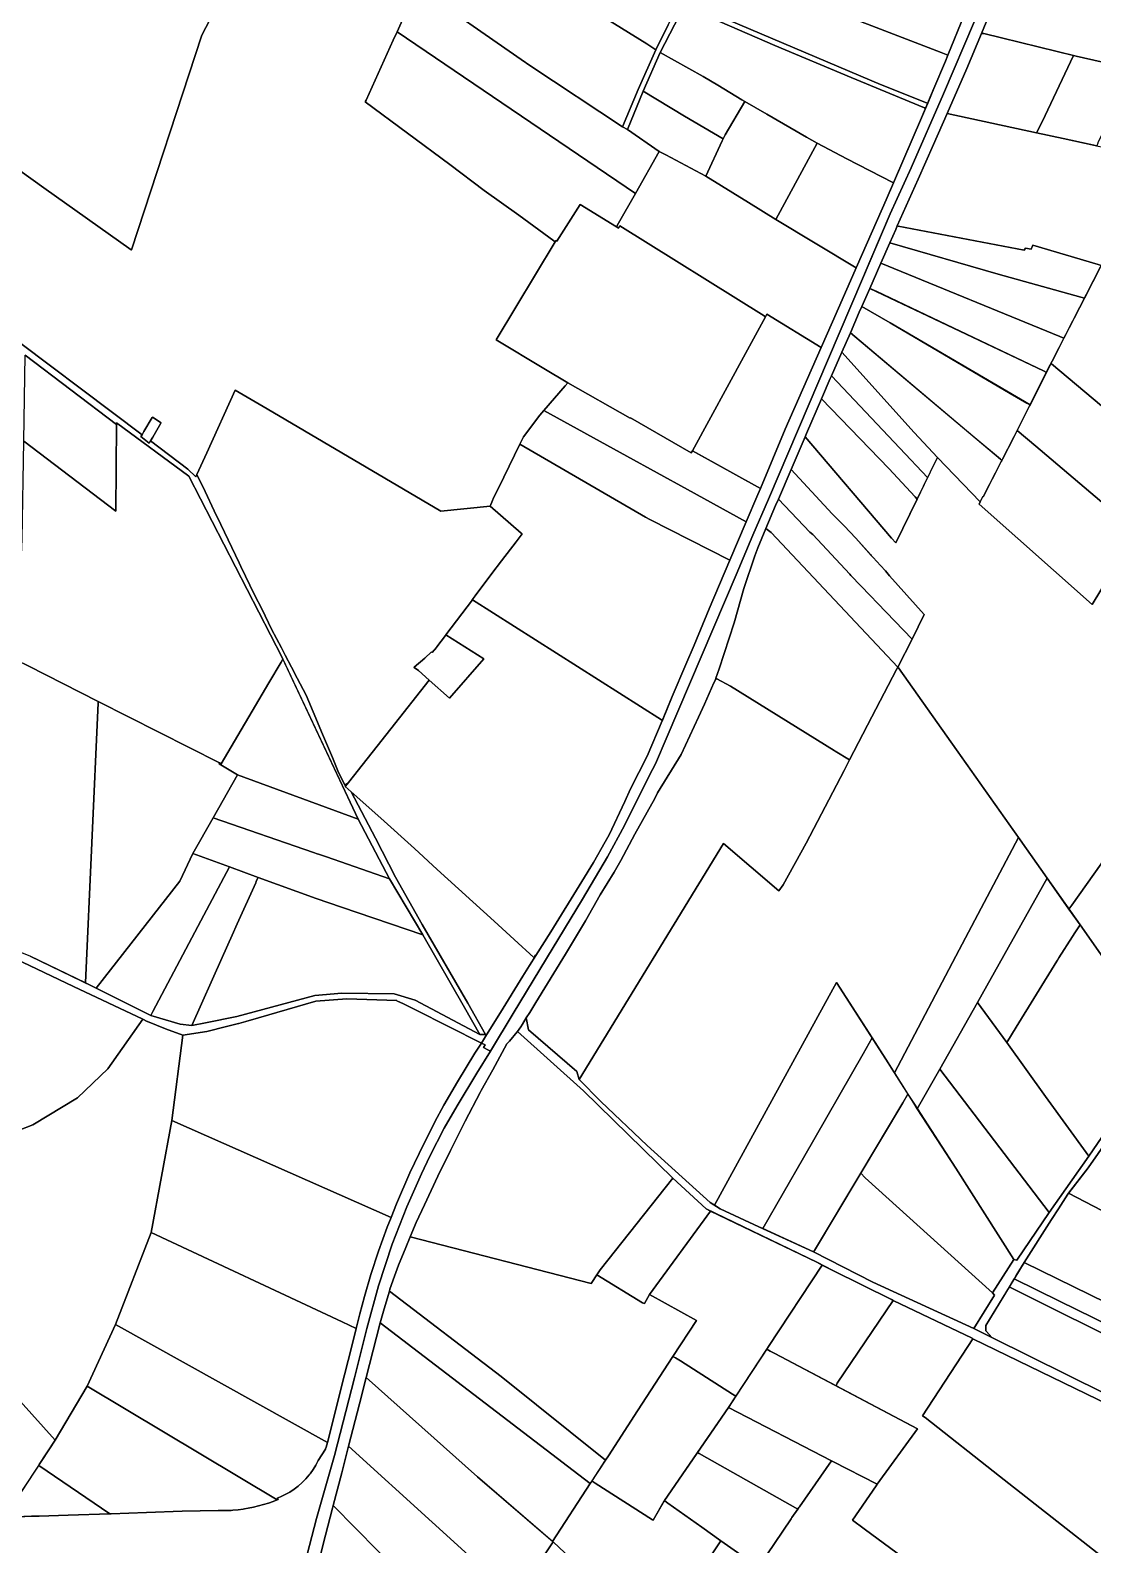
# Model space of a CAD drawing. Header units: metres. Extents: x 3 to 1005126, y 39 to 4383651.
# Drawn here: x 490819 to 491434, y 4372196 to 4373072 of the extents above; entities that cross this region are included whole.
import ezdxf

# ---------------------------------------------------------------- set-up
doc = ezdxf.new("R2010")
doc.units = ezdxf.units.M
doc.header["$MEASUREMENT"] = 0
doc.layers.add('TM_Llucmajor', color=7, linetype='Continuous')

msp = doc.modelspace()

# ---------------------------------------------------------------- linework, layer by layer
at = {"layer": 'TM_Llucmajor', "linetype": 'Continuous', "flags": 128}
for points in [[(491068.42, 4373170.55), (491068.48, 4373170.73), (491069.39, 4373172.9), (491072.7, 4373180.81), (491078.29, 4373193.4), (491078.68, 4373193.13), (491080.15, 4373192.09), (491145.98, 4373145.48), (491202.7, 4373105.33), (491202.69, 4373105.32), (491188.26, 4373074.74), (491181.15, 4373060.38), (491175.9, 4373063.76), (491057.74, 4373137.11), (491057.11, 4373137.51), (491058.14, 4373140.44), (491067.89, 4373170.87), (491068.42, 4373170.55)], [(490932.33, 4373095.68), (490918.46, 4373068.81), (490877.63, 4372944.63), (490877.54, 4372944.69), (490826.9, 4372980.58), (490813.15, 4372990.32), (490808.89, 4372993.35), (490777.72, 4373015.43), (490776.17, 4373016.54), (490777.64, 4373023.34), (490780.39, 4373035.69), (490788.93, 4373072.25), (490807.35, 4373152.67), (490811.06, 4373168.75), (490811.84, 4373168.39), (490939.2, 4373108.98), (490932.33, 4373095.68)], [(491052.31, 4373123.9), (491057.11, 4373137.51), (491057.74, 4373137.11), (491175.9, 4373063.76), (491181.15, 4373060.38), (491170.91, 4373037.35), (491161.8, 4373015.86), (491108.71, 4373050.87), (491103.1, 4373054.79), (491043.16, 4373096.57), (491042.74, 4373096.73), (491051.66, 4373122.06), (491052.31, 4373123.9)], [(491342.09, 4373037.96), (491338.51, 4373029.53), (491337.75, 4373029.74), (491311.13, 4373040.23), (491217.02, 4373080.13), (491198.36, 4373089.18), (491211.3, 4373114.15), (491281.71, 4373083.49), (491296.45, 4373077.84), (491303.57, 4373075.11), (491346.35, 4373058.71), (491350.21, 4373057.23), (491348.82, 4373053.8), (491342.09, 4373037.96)], [(491388.82, 4373115.59), (491506.71, 4373067.14), (491505.34, 4373064.53), (491502.81, 4373059.73), (491494.31, 4373043.62), (491461.69, 4373051.5), (491461.13, 4373051.63), (491458.95, 4373052), (491457.63, 4373049.17), (491424.39, 4373056.75), (491370.96, 4373069.69), (491369.6, 4373069.82), (491374.72, 4373081.98), (491388.82, 4373115.59)], [(491350.21, 4373057.23), (491346.35, 4373058.71), (491303.57, 4373075.11), (491296.45, 4373077.84), (491281.71, 4373083.49), (491304.52, 4373105.64), (491342.81, 4373088.93), (491359.65, 4373080.42), (491350.21, 4373057.23)], [(491039.09, 4373088.18), (491042.23, 4373095.26), (491042.74, 4373096.73), (491043.16, 4373096.57), (491103.1, 4373054.79), (491108.71, 4373050.87), (491161.8, 4373015.86), (491164.78, 4373014.17), (491183.08, 4373001.59), (491169.41, 4372977.2), (491031.38, 4373070.79), (491039.09, 4373088.18)], [(491336.55, 4373026.7), (491337.19, 4373026.43), (491334.86, 4373020.94), (491318.67, 4372983.31), (491318.26, 4372983.51), (491291.78, 4372997.31), (491274.56, 4373006.28), (491268.26, 4373009.89), (491245.37, 4373023.05), (491232.61, 4373030.39), (491230.89, 4373031.44), (491217.08, 4373039.9), (491208.56, 4373044.85), (491183.74, 4373058.74), (491197.47, 4373085.65), (491250, 4373062.76), (491294.23, 4373044.23), (491336.55, 4373026.7)], [(491159.54, 4372960.12), (491158.29, 4372957.96), (491137.34, 4372970.86), (491123.75, 4372949.66), (491123.26, 4372949.97), (491122.87, 4372949.33), (491122.18, 4372949.84), (491101.89, 4372964.63), (491081.84, 4372978.98), (491061.94, 4372993.91), (491012.93, 4373030.29), (491013.39, 4373031.3), (491029.19, 4373065.84), (491031.38, 4373070.79), (491169.41, 4372977.2), (491159.54, 4372960.12)], [(491369.6, 4373069.82), (491370.96, 4373069.69), (491422.88, 4373057.11), (491404.74, 4373018.66), (491401.5, 4373012.36), (491349.72, 4373023.57), (491361.08, 4373049.54), (491369.6, 4373069.82)], [(491197.72, 4373022.04), (491173.84, 4373036.45), (491183.74, 4373058.74), (491208.56, 4373044.85), (491217.08, 4373039.9), (491230.89, 4373031.44), (491232.61, 4373030.39), (491221.2, 4373011.23), (491220.12, 4373008.88), (491197.72, 4373022.04)], [(491404.74, 4373018.66), (491422.88, 4373057.11), (491424.39, 4373056.75), (491457.63, 4373049.17), (491437.06, 4373006.44), (491436.99, 4373006.29), (491436.34, 4373004.79), (491416.94, 4373009.02), (491401.5, 4373012.36), (491404.74, 4373018.66)], [(491183.08, 4373001.59), (491164.78, 4373014.17), (491173.84, 4373036.45), (491197.72, 4373022.04), (491220.12, 4373008.88), (491219.55, 4373007.65), (491210.13, 4372987.25), (491187, 4372999.51), (491183.08, 4373001.59)], [(491234.7, 4372972.05), (491210.13, 4372987.25), (491219.55, 4373007.65), (491220.12, 4373008.88), (491221.2, 4373011.23), (491232.61, 4373030.39), (491245.37, 4373023.05), (491268.26, 4373009.89), (491274.56, 4373006.28), (491250.62, 4372962.2), (491234.7, 4372972.05)], [(491349.72, 4373023.57), (491401.5, 4373012.36), (491416.94, 4373009.02), (491469.79, 4372997.51), (491470.57, 4372997.34), (491438.92, 4372935.61), (491437.16, 4372936.11), (491399.32, 4372947.36), (491398.31, 4372944.97), (491395.15, 4372945.62), (491394.4, 4372944.44), (491321.4, 4372958.41), (491320.89, 4372958.46), (491333.03, 4372985.51), (491341.86, 4373005.61), (491349.72, 4373023.57)], [(491318.26, 4372983.51), (491318.67, 4372983.31), (491314.52, 4372973.64), (491297.79, 4372935.88), (491295.16, 4372929.87), (491295.7, 4372931.17), (491297.01, 4372934.21), (491250.62, 4372962.2), (491274.56, 4373006.28), (491291.78, 4372997.31), (491318.26, 4372983.51)], [(491245.45, 4372907.44), (491244.65, 4372905.97), (491243.89, 4372906.44), (491160.26, 4372958.45), (491159.46, 4372957.23), (491158.29, 4372957.96), (491159.54, 4372960.12), (491169.41, 4372977.2), (491183.08, 4373001.59), (491187, 4372999.51), (491210.13, 4372987.25), (491234.7, 4372972.05), (491250.62, 4372962.2), (491297.01, 4372934.21), (491295.7, 4372931.17), (491295.16, 4372929.87), (491283.37, 4372903.03), (491276.85, 4372888.18), (491245.45, 4372907.44)], [(491243.89, 4372906.44), (491244.65, 4372905.97), (491233.03, 4372884.66), (491202.38, 4372828.4), (491201.68, 4372827.12), (491166.41, 4372847.42), (491166.36, 4372847.34), (491130.2, 4372867.69), (491116.29, 4372876.08), (491088.82, 4372892.66), (491122.87, 4372949.33), (491123.26, 4372949.97), (491123.75, 4372949.66), (491137.34, 4372970.86), (491158.29, 4372957.96), (491159.46, 4372957.23), (491160.26, 4372958.45), (491243.89, 4372906.44)], [(491320.89, 4372958.46), (491321.4, 4372958.41), (491394.4, 4372944.44), (491395.15, 4372945.62), (491398.31, 4372944.97), (491399.32, 4372947.36), (491437.16, 4372936.11), (491438.92, 4372935.61), (491429.18, 4372916.61), (491427.1, 4372917.2), (491379.21, 4372930.48), (491316.61, 4372948.7), (491320, 4372956.47), (491320.89, 4372958.46)], [(491316.61, 4372948.7), (491379.21, 4372930.48), (491427.1, 4372917.2), (491429.18, 4372916.61), (491417.3, 4372893.45), (491414.93, 4372894.43), (491311.44, 4372936.86), (491316.61, 4372948.7)], [(491311.44, 4372936.86), (491414.93, 4372894.43), (491417.3, 4372893.45), (491410.5, 4372880.2), (491409.42, 4372878.02), (491407.27, 4372873.77), (491405.51, 4372874.64), (491309.01, 4372920.48), (491305.07, 4372922.35), (491307.01, 4372926.73), (491311.44, 4372936.86)], [(491305.07, 4372922.35), (491405.51, 4372874.64), (491407.27, 4372873.77), (491397.73, 4372854.91), (491316.69, 4372902.32), (491300.4, 4372911.86), (491305.07, 4372922.35)], [(491386.27, 4372861.62), (491395.85, 4372856.01), (491397.73, 4372854.91), (491397.43, 4372854.3), (491389.88, 4372839.37), (491388.48, 4372836.6), (491381.71, 4372823.45), (491381.38, 4372822.81), (491380.57, 4372823.49), (491365.78, 4372835.96), (491361.04, 4372839.97), (491293.75, 4372896.72), (491298.92, 4372908.52), (491300.4, 4372911.86), (491316.69, 4372902.32), (491386.27, 4372861.62)], [(491233.03, 4372884.66), (491244.65, 4372905.97), (491245.45, 4372907.44), (491276.85, 4372888.18), (491256.09, 4372840.84), (491241.67, 4372806.54), (491204.42, 4372827.26), (491202.38, 4372828.4), (491233.03, 4372884.66)], [(491293.75, 4372896.72), (491380.57, 4372823.49), (491381.38, 4372822.81), (491381.07, 4372822.19), (491370.56, 4372801.78), (491370.36, 4372801.95), (491368.94, 4372798.82), (491344.13, 4372824.55), (491330.57, 4372838.93), (491288.82, 4372885.44), (491293.75, 4372896.72)], [(490816.1, 4372883.73), (490869.01, 4372843.52), (490868.53, 4372793.46), (490815.32, 4372833.91), (490816.1, 4372883.73)], [(491288.82, 4372885.44), (491330.57, 4372838.93), (491344.13, 4372824.55), (491339, 4372814.03), (491338.46, 4372812.92), (491322.38, 4372829.82), (491282.85, 4372871.8), (491288.82, 4372885.44)], [(491401.13, 4372831), (491390.3, 4372840.2), (491409.42, 4372878.02), (491409.82, 4372878.82), (491410.09, 4372878.6), (491448.75, 4372846.25), (491457.5, 4372838.78), (491487.72, 4372812.96), (491471.7, 4372778.51), (491469.92, 4372775.18), (491453.69, 4372787.54), (491441.75, 4372796.52), (491401.13, 4372831)], [(491202.38, 4372828.4), (491241.67, 4372806.54), (491240.21, 4372803.07), (491233.48, 4372787.25), (491199.45, 4372805.99), (491164.36, 4372825.32), (491116.34, 4372851.77), (491128.61, 4372865.88), (491130.2, 4372867.69), (491166.36, 4372847.34), (491166.41, 4372847.42), (491201.68, 4372827.12), (491202.38, 4372828.4)], [(491282.85, 4372871.8), (491322.38, 4372829.82), (491338.46, 4372812.92), (491332.36, 4372800.42), (491331.22, 4372801.66), (491316.08, 4372818.13), (491277.05, 4372858.48), (491282.13, 4372870.16), (491282.85, 4372871.8)], [(491074.77, 4372742.24), (491074.97, 4372742.12), (491059.63, 4372721.96), (491059.36, 4372721.61), (491054.42, 4372715.03), (491054.14, 4372714.66), (491051.77, 4372711.73), (491051.36, 4372712.06), (491047.36, 4372708.51), (491041.34, 4372703.18), (491041.29, 4372703.11), (491043.69, 4372701.32), (491050.03, 4372695.69), (491027.71, 4372667.52), (491003.21, 4372636.51), (491002.48, 4372635.59), (491002.27, 4372635.99), (491001.28, 4372634.82), (490997.41, 4372642.37), (490993.92, 4372650.9), (490987.62, 4372665.8), (490984.26, 4372673.75), (490978.68, 4372686.94), (490973.61, 4372696.79), (490970.29, 4372703.25), (490966.64, 4372710.12), (490964.4, 4372714.35), (490958.63, 4372725.24), (490953.36, 4372736.51), (490948.86, 4372745.04), (490940.95, 4372761.36), (490939.9, 4372763.54), (490929.28, 4372785.66), (490925.52, 4372793.66), (490920.3, 4372804.75), (490915.53, 4372814.77), (490921.2, 4372827.3), (490937.58, 4372863.55), (490956.14, 4372852.61), (491056.61, 4372793.42), (491085.23, 4372796.3), (491103.21, 4372780.71), (491103.72, 4372780.27), (491100.3, 4372775.8), (491091.79, 4372764.66), (491086.3, 4372757.49), (491076.5, 4372744.52), (491074.77, 4372742.24)], [(491277.05, 4372858.48), (491316.08, 4372818.13), (491331.22, 4372801.66), (491332.36, 4372800.42), (491320, 4372775.05), (491317.63, 4372777.8), (491267.49, 4372836.48), (491268.28, 4372838.31), (491277.05, 4372858.48)], [(490883.79, 4372837.67), (490884.89, 4372839.53), (490889.65, 4372847.57), (490889.78, 4372847.79), (490894.89, 4372844.61), (490894.72, 4372844.32), (490889.92, 4372836.31), (490888.58, 4372834.07), (490887.83, 4372832.81), (490883.14, 4372836.56), (490883.79, 4372837.67)], [(491116.34, 4372851.77), (491164.36, 4372825.32), (491199.45, 4372805.99), (491233.48, 4372787.25), (491224.05, 4372765.07), (491177.76, 4372788.67), (491175.22, 4372789.96), (491102.42, 4372832.21), (491104.54, 4372836.55), (491113.99, 4372849.07), (491116.34, 4372851.77)], [(490869.02, 4372844.6), (490910.78, 4372813.67), (490964.77, 4372708.87), (490965.27, 4372707.8), (490964.3, 4372706.17), (490957.23, 4372694.25), (490929.52, 4372647.35), (490928.65, 4372647.79), (490858.38, 4372683.4), (490817.87, 4372703.92), (490811.54, 4372707.13), (490812.04, 4372719.25), (490812.9, 4372740.17), (490814.43, 4372777.23), (490815.32, 4372833.91), (490868.53, 4372793.46), (490869.01, 4372843.52), (490869.02, 4372844.6)], [(491453.69, 4372787.54), (491457.26, 4372784.82), (491444.89, 4372758.46), (491444.22, 4372757.04), (491433.69, 4372739.5), (491368.36, 4372797.54), (491370.36, 4372801.95), (491370.56, 4372801.78), (491388.48, 4372836.6), (491389.88, 4372839.37), (491390.3, 4372840.2), (491401.13, 4372831), (491441.75, 4372796.52), (491453.69, 4372787.54)], [(491076.5, 4372744.52), (491086.3, 4372757.49), (491091.79, 4372764.66), (491100.3, 4372775.8), (491103.72, 4372780.27), (491103.21, 4372780.71), (491085.23, 4372796.3), (491086.66, 4372799.73), (491087.25, 4372801.13), (491090.04, 4372806.84), (491102.42, 4372832.21), (491175.22, 4372789.96), (491177.76, 4372788.67), (491224.05, 4372765.07), (491212.1, 4372736.94), (491203.31, 4372716.01), (491198.56, 4372704.71), (491190.58, 4372686.23), (491185.1, 4372672.89), (491184.89, 4372672.38), (491184.44, 4372672.67), (491074.97, 4372742.12), (491074.77, 4372742.24), (491076.5, 4372744.52)], [(491259.42, 4372817.6), (491283.29, 4372791.98), (491288.87, 4372786.31), (491290.07, 4372784.97), (491296.82, 4372777.93), (491305.32, 4372768.35), (491305.73, 4372767.89), (491306.84, 4372766.63), (491311.22, 4372761.98), (491314.06, 4372758.96), (491316.44, 4372756), (491336.42, 4372733.72), (491329.54, 4372719.37), (491309.49, 4372740.18), (491305.3, 4372744.47), (491294.08, 4372756.27), (491293.4, 4372757.05), (491271.96, 4372779.89), (491270.36, 4372781.4), (491252.09, 4372800.48), (491259.42, 4372817.6)], [(491252.09, 4372800.48), (491270.36, 4372781.4), (491271.96, 4372779.89), (491293.4, 4372757.05), (491294.08, 4372756.27), (491305.3, 4372744.47), (491309.49, 4372740.18), (491329.54, 4372719.37), (491321.11, 4372703.18), (491247.86, 4372781.2), (491244.89, 4372783.53), (491250.45, 4372796.65), (491252.09, 4372800.48)], [(491244.89, 4372783.53), (491247.86, 4372781.2), (491321.11, 4372703.18), (491320.47, 4372701.96), (491306.14, 4372674.43), (491293.16, 4372649.53), (491284.99, 4372654.65), (491284.32, 4372655.07), (491224.33, 4372692.32), (491216.36, 4372696.55), (491215.95, 4372696.77), (491217.84, 4372702.3), (491226.57, 4372728.89), (491232.15, 4372748.65), (491238.4, 4372767.55), (491240.15, 4372772.34), (491244.89, 4372783.53)], [(491184.44, 4372672.67), (491184.89, 4372672.38), (491184.77, 4372672.09), (491176.04, 4372651.68), (491166.44, 4372632.79), (491163.19, 4372625.47), (491154.07, 4372606.14), (491151.77, 4372602.19), (491144.99, 4372590.24), (491138.27, 4372579.25), (491120.29, 4372550.15), (491111.72, 4372536.48), (491111.57, 4372536.62), (491111.2, 4372536.02), (491110.76, 4372535.37), (491110.62, 4372535.22), (491099.18, 4372545.67), (491087.56, 4372556.3), (491054.64, 4372586.21), (491041.37, 4372598.27), (491021.88, 4372615.9), (491004.86, 4372631.07), (491001.37, 4372634.18), (491002.48, 4372635.59), (491003.21, 4372636.51), (491027.71, 4372667.52), (491050.03, 4372695.69), (491061.68, 4372685.34), (491081.63, 4372708), (491059.63, 4372721.96), (491074.97, 4372742.12), (491184.44, 4372672.67)], [(491050.03, 4372695.69), (491043.69, 4372701.32), (491041.29, 4372703.11), (491041.34, 4372703.18), (491047.36, 4372708.51), (491051.36, 4372712.06), (491051.77, 4372711.73), (491054.14, 4372714.66), (491054.42, 4372715.03), (491059.36, 4372721.61), (491059.63, 4372721.96), (491081.63, 4372708), (491061.68, 4372685.34), (491050.03, 4372695.69)], [(490811.03, 4372707.25), (490811.03, 4372707.38), (490811.54, 4372707.13), (490817.87, 4372703.92), (490858.38, 4372683.4), (490858.34, 4372682.61), (490851.02, 4372520.62), (490819.06, 4372536.06), (490806.34, 4372541.14), (490806.38, 4372542.38), (490807.8, 4372589.17), (490808.39, 4372608.39), (490811.03, 4372707.25)], [(490965.27, 4372707.8), (491008.85, 4372615.28), (490938.96, 4372641), (490928.39, 4372647.35), (490928.65, 4372647.79), (490929.52, 4372647.35), (490957.23, 4372694.25), (490964.3, 4372706.17), (490965.27, 4372707.8)], [(491319.31, 4372468.47), (491314.2, 4372476.53), (491285.69, 4372520.74), (491278.21, 4372507.19), (491215.08, 4372391.97), (491212.68, 4372393.48), (491176.21, 4372426.54), (491149.4, 4372452.07), (491136.75, 4372464.72), (491220.34, 4372601.2), (491252.4, 4372573.93), (491254.75, 4372577.38), (491268.09, 4372601.39), (491290.05, 4372643.54), (491293.16, 4372649.53), (491306.14, 4372674.43), (491320.47, 4372701.96), (491321.11, 4372703.18), (491321.5, 4372702.77), (491390.97, 4372604.76), (491356.77, 4372539.72), (491319.31, 4372468.47)], [(491108.12, 4372503.5), (491111.68, 4372509.3), (491128.79, 4372537.25), (491140.47, 4372556.57), (491149.01, 4372571.5), (491157.06, 4372584.72), (491160.9, 4372591.48), (491169.06, 4372606.56), (491180.51, 4372627.34), (491182.16, 4372630.46), (491195.74, 4372652.68), (491205.92, 4372674.26), (491209.26, 4372681.76), (491211.96, 4372687.98), (491214.75, 4372694.17), (491215.61, 4372695.8), (491215.95, 4372696.77), (491216.36, 4372696.55), (491224.33, 4372692.32), (491284.32, 4372655.07), (491284.99, 4372654.65), (491293.16, 4372649.53), (491290.05, 4372643.54), (491268.09, 4372601.39), (491254.75, 4372577.38), (491252.4, 4372573.93), (491220.34, 4372601.2), (491136.75, 4372464.72), (491135.44, 4372469.25), (491107.49, 4372493.49), (491106.15, 4372500.28), (491108.12, 4372503.5)], [(490858.34, 4372682.61), (490858.38, 4372683.4), (490928.65, 4372647.79), (490928.39, 4372647.35), (490938.96, 4372641), (490924.95, 4372616), (490913.19, 4372595.43), (490905.73, 4372579.52), (490857.24, 4372517.58), (490854.9, 4372518.75), (490851.02, 4372520.62), (490858.34, 4372682.61)], [(490982.93, 4372596.11), (490924.95, 4372616), (490938.96, 4372641), (491008.85, 4372615.28), (491026.92, 4372580.75), (490990.62, 4372593.47), (490985.84, 4372595.11), (490985.21, 4372595.33), (490982.93, 4372596.11)], [(491004.86, 4372631.07), (491021.88, 4372615.9), (491041.37, 4372598.27), (491054.64, 4372586.21), (491087.56, 4372556.3), (491099.18, 4372545.67), (491110.62, 4372535.22), (491110.76, 4372535.37), (491111.2, 4372536.02), (491111.57, 4372536.62), (491111.72, 4372536.48), (491108.04, 4372530.61), (491104.21, 4372524.48), (491091.23, 4372503.43), (491083.11, 4372490.47), (491082.6, 4372490.73), (491072.3, 4372508.81), (491045.99, 4372554.45), (491030.45, 4372581.84), (491018.97, 4372604.25), (491004.86, 4372631.07)], [(491421.88, 4372565.53), (491443.2, 4372595.5), (491445.83, 4372599.8), (491465.98, 4372626.95), (491468.58, 4372623.81), (491490.98, 4372596.83), (491492.19, 4372595.36), (491498.55, 4372587.04), (491518.95, 4372560.4), (491523.11, 4372554.96), (491475.46, 4372484.38), (491464.09, 4372500.82), (491426.67, 4372554.16), (491420.27, 4372563.23), (491421.88, 4372565.53)], [(490934.35, 4372587.68), (490913.19, 4372595.43), (490924.95, 4372616), (490982.93, 4372596.11), (490985.21, 4372595.33), (490985.84, 4372595.11), (490990.62, 4372593.47), (491026.92, 4372580.75), (491046.36, 4372548.36), (490999.18, 4372564.37), (490984.57, 4372569.33), (490950.93, 4372581.62), (490934.35, 4372587.68)], [(491319.31, 4372468.47), (491356.77, 4372539.72), (491390.97, 4372604.76), (491392.04, 4372603.25), (491407.58, 4372581.22), (491367.35, 4372509.21), (491345.51, 4372470.69), (491332.49, 4372447.74), (491330.4, 4372450.98), (491319.31, 4372468.47)], [(490934.35, 4372587.68), (490917.79, 4372556.46), (490890.02, 4372504.11), (490888.78, 4372501.76), (490857.24, 4372517.58), (490905.73, 4372579.52), (490913.19, 4372595.43), (490934.35, 4372587.68)], [(490905.76, 4372496.74), (490888.78, 4372501.76), (490890.02, 4372504.11), (490917.79, 4372556.46), (490934.35, 4372587.68), (490950.93, 4372581.62), (490950.8, 4372581.33), (490949.9, 4372579.33), (490949.53, 4372578.49), (490938.87, 4372554.78), (490935.89, 4372548.13), (490930.12, 4372535.28), (490912.49, 4372495.99), (490905.76, 4372496.74)], [(490912.49, 4372495.99), (490930.12, 4372535.28), (490935.89, 4372548.13), (490938.87, 4372554.78), (490949.53, 4372578.49), (490949.9, 4372579.33), (490950.8, 4372581.33), (490950.93, 4372581.62), (490984.57, 4372569.33), (490999.18, 4372564.37), (491046.36, 4372548.36), (491070.33, 4372506.36), (491079.29, 4372490.65), (491041.8, 4372510.6), (491029.67, 4372514.33), (490999.36, 4372514.61), (490983.81, 4372513.24), (490938.68, 4372501.1), (490920.47, 4372497.42), (490912.49, 4372495.99)], [(491426.67, 4372554.16), (491423.66, 4372549.47), (491422.32, 4372547.37), (491414.39, 4372535.02), (491413.62, 4372533.77), (491413.19, 4372533.06), (491389.7, 4372494.91), (491384.31, 4372486.15), (491367.35, 4372509.21), (491407.58, 4372581.22), (491426.67, 4372554.16)], [(491475.46, 4372484.38), (491431.68, 4372420.35), (491406.71, 4372454.86), (491384.31, 4372486.15), (491389.7, 4372494.91), (491413.19, 4372533.06), (491413.62, 4372533.77), (491414.39, 4372535.02), (491422.32, 4372547.37), (491423.66, 4372549.47), (491426.67, 4372554.16), (491464.09, 4372500.82), (491475.46, 4372484.38)], [(491278.21, 4372507.19), (491285.69, 4372520.74), (491306.34, 4372488.72), (491301.13, 4372479.57), (491266.59, 4372419.36), (491243.07, 4372378.42), (491240.79, 4372379.47), (491218.33, 4372389.94), (491215.08, 4372391.97), (491278.21, 4372507.19)], [(491027.89, 4372384.95), (490900.99, 4372440.9), (490907.33, 4372490.4), (490921.34, 4372492.56), (490932.63, 4372495.37), (490939.68, 4372497.13), (490939.88, 4372497.18), (490943.85, 4372498.34), (490951.13, 4372500.45), (490984.37, 4372510.1), (491002.31, 4372511.45), (491031.22, 4372510.34), (491031.31, 4372510.29), (491035.12, 4372508.39), (491042, 4372504.96), (491080.2, 4372485.81), (491076.47, 4372479.86), (491066.39, 4372463.35), (491058.42, 4372449.83), (491053.23, 4372440.21), (491044.11, 4372421.9), (491038.77, 4372410.7), (491030.96, 4372392.86), (491027.89, 4372384.95)], [(491367.35, 4372509.21), (491384.31, 4372486.15), (491406.71, 4372454.86), (491431.68, 4372420.35), (491408.78, 4372387.82), (491345.51, 4372470.69), (491367.35, 4372509.21)], [(490769.2, 4372327.49), (490698.05, 4372405.97), (490723.58, 4372407.76), (490764.98, 4372416.85), (490820.49, 4372438.46), (490846.43, 4372454.16), (490863.91, 4372470.93), (490884.16, 4372499.59), (490886.76, 4372498.33), (490886.89, 4372498.25), (490897.4, 4372494.1), (490907.33, 4372490.4), (490900.99, 4372440.9), (490889.14, 4372376.21), (490868.38, 4372322.9), (490852.03, 4372287.31), (490833.54, 4372256.03), (490769.2, 4372327.49)], [(491079.52, 4372457.09), (491080.13, 4372458.25), (491086.75, 4372470.36), (491094.89, 4372485.27), (491095.96, 4372486.38), (491096.38, 4372486.82), (491100.94, 4372492.3), (491101, 4372492.38), (491139.32, 4372458.18), (491190.93, 4372407.62), (491148.88, 4372354.61), (491147.41, 4372352.36), (491143.74, 4372346.79), (491038.96, 4372373.63), (491042.43, 4372381.9), (491047.18, 4372392.11), (491054.99, 4372408.84), (491062.3, 4372423.61), (491070.82, 4372440.59), (491079.52, 4372457.09)], [(491266.59, 4372419.36), (491301.13, 4372479.57), (491306.34, 4372488.72), (491314.2, 4372476.53), (491327.08, 4372456.21), (491324.12, 4372451.22), (491272.96, 4372365.86), (491272.36, 4372364.98), (491243.07, 4372378.42), (491266.59, 4372419.36)], [(491388.44, 4372360.64), (491354.7, 4372413.38), (491332.49, 4372447.74), (491345.51, 4372470.69), (491408.78, 4372387.82), (491390.14, 4372360.24), (491388.44, 4372360.64)], [(491376.08, 4372341.33), (491302.31, 4372407.88), (491299.71, 4372410.48), (491324.12, 4372451.22), (491327.08, 4372456.21), (491330.4, 4372450.98), (491354.7, 4372413.38), (491388.44, 4372360.64), (491376.08, 4372341.33)], [(491007.7, 4372320.65), (490999.6, 4372324.45), (490889.14, 4372376.21), (490900.99, 4372440.9), (491027.89, 4372384.95), (491025.7, 4372379.3), (491020.65, 4372365.32), (491016.25, 4372351.84), (491012.46, 4372339.25), (491009.8, 4372329.15), (491007.7, 4372320.65)], [(491519.13, 4372400.56), (491518.51, 4372399.62), (491493.46, 4372361.44), (491493.16, 4372360.93), (491420.02, 4372398.92), (491431.28, 4372413.63), (491448.74, 4372438.52), (491449.37, 4372439.41), (491517.07, 4372401.71), (491519.13, 4372400.56)], [(491365.12, 4372320.58), (491306.65, 4372347.48), (491272.36, 4372364.98), (491272.96, 4372365.86), (491299.71, 4372410.48), (491302.31, 4372407.88), (491376.08, 4372341.33), (491377.11, 4372339.94), (491365.12, 4372320.58)], [(491177.53, 4372340.29), (491174.51, 4372335.09), (491173.46, 4372335.43), (491147.03, 4372351.79), (491147.41, 4372352.36), (491148.88, 4372354.61), (491190.93, 4372407.62), (491210.26, 4372389.86), (491212.82, 4372388.62), (491177.53, 4372340.29)], [(491470.34, 4372321.54), (491394.3, 4372358.78), (491410.2, 4372383.65), (491414.16, 4372389.85), (491419.63, 4372398.41), (491420.02, 4372398.92), (491493.16, 4372360.93), (491493.83, 4372360.58), (491470.34, 4372321.54)], [(491225.53, 4372282.7), (491195.32, 4372301.98), (491192.55, 4372303.75), (491191.01, 4372304.43), (491204.65, 4372325.3), (491177.53, 4372340.29), (491212.82, 4372388.62), (491274.27, 4372358.95), (491277.4, 4372357.39), (491246.37, 4372310.29), (491227.38, 4372281.46), (491225.53, 4372282.7)], [(490991.08, 4372254.76), (490868.38, 4372322.9), (490889.14, 4372376.21), (490999.6, 4372324.45), (491007.7, 4372320.65), (491005.2, 4372310.47), (491000.92, 4372293.8), (490991.08, 4372254.76)], [(491038.96, 4372373.63), (491143.74, 4372346.79), (491147.03, 4372351.79), (491173.46, 4372335.43), (491174.51, 4372335.09), (491177.53, 4372340.29), (491204.65, 4372325.3), (491191.01, 4372304.43), (491170.61, 4372273.07), (491153.65, 4372246.99), (491152.02, 4372244.49), (491091.56, 4372292.98), (491026.93, 4372342.35), (491027.25, 4372343.46), (491029.83, 4372350.95), (491032.16, 4372357.24), (491036.41, 4372367.57), (491038.96, 4372373.63)], [(491246.37, 4372310.29), (491277.4, 4372357.39), (491283.62, 4372354.29), (491317.6, 4372337.36), (491318.46, 4372336.95), (491286.1, 4372289.01), (491285.44, 4372287.49), (491249.92, 4372306.24), (491247.35, 4372307.59), (491245.31, 4372308.67), (491246.37, 4372310.29)], [(491414.84, 4372336.5), (491388.58, 4372349.36), (491388.71, 4372349.58), (491389.75, 4372351.29), (491394.3, 4372358.78), (491470.34, 4372321.54), (491469.92, 4372320.85), (491465.13, 4372312.9), (491464.65, 4372312.1), (491463.96, 4372312.44), (491414.84, 4372336.5)], [(491414.84, 4372336.5), (491463.96, 4372312.44), (491464.65, 4372312.1), (491464.41, 4372311.69), (491461.51, 4372306.88), (491461.4, 4372306.93), (491386, 4372344.66), (491385.78, 4372344.77), (491388.58, 4372349.36), (491414.84, 4372336.5)], [(491026.93, 4372342.35), (491091.56, 4372292.98), (491152.02, 4372244.49), (491143.2, 4372230.93), (491021.68, 4372323.9), (491023.99, 4372332.07), (491026.93, 4372342.35)], [(491445.78, 4372280.74), (491441.41, 4372282.91), (491375.62, 4372315.47), (491372.56, 4372318.96), (491372.22, 4372319.34), (491372.22, 4372319.92), (491372.22, 4372322.45), (491385.78, 4372344.77), (491386, 4372344.66), (491461.4, 4372306.93), (491461.51, 4372306.88), (491445.78, 4372280.74)], [(491286.1, 4372289.01), (491318.46, 4372336.95), (491364.15, 4372315), (491364.62, 4372314.77), (491335.55, 4372270.21), (491336.98, 4372269.09), (491380.06, 4372235.21), (491472.45, 4372162.72), (491472.25, 4372162.41), (491442.44, 4372115.23), (491434.25, 4372106.97), (491372.64, 4372152.43), (491369.58, 4372154.69), (491365.4, 4372157.77), (491346.36, 4372171.83), (491343.59, 4372173.88), (491301.78, 4372204.74), (491294.91, 4372209.8), (491308.7, 4372229.71), (491309.34, 4372230.63), (491332.54, 4372262.62), (491285.44, 4372287.49), (491286.1, 4372289.01)], [(490805.88, 4372213.99), (490806.23, 4372212), (490806.32, 4372211.49), (490804.38, 4372211.41), (490797.35, 4372211.03), (490791.84, 4372210.38), (490791.78, 4372210.51), (490791.02, 4372212.24), (490767.47, 4372239.63), (490764.87, 4372242.64), (490764.23, 4372243.41), (490737.58, 4372214.33), (490714.07, 4372239.32), (490714.64, 4372239.93), (490727.73, 4372253.91), (490727.86, 4372254.05), (490741.16, 4372268.26), (490742.37, 4372269.55), (490726.97, 4372288.75), (490747.36, 4372307.17), (490748.42, 4372308.16), (490769.2, 4372327.49), (490833.54, 4372256.03), (490805.88, 4372213.99)], [(490990.73, 4372253.36), (490990.39, 4372252), (490989.98, 4372251.07), (490989.92, 4372250.93), (490985.75, 4372244.28), (490984.32, 4372241.64), (490982.73, 4372239.1), (490980.99, 4372236.66), (490980.42, 4372235.93), (490978.47, 4372233.65), (490976.37, 4372231.51), (490974.12, 4372229.53), (490971.74, 4372227.71), (490969.23, 4372226.06), (490966.61, 4372224.59), (490963.9, 4372223.31), (490961.9, 4372222.51), (490962.52, 4372221.73), (490961.95, 4372221.52), (490852.03, 4372287.31), (490868.38, 4372322.9), (490991.08, 4372254.76), (490990.73, 4372253.36)], [(491021.68, 4372323.9), (491143.2, 4372230.93), (491121.42, 4372197.44), (491077.87, 4372234.8), (491013.41, 4372292.38), (491019.37, 4372315.69), (491021.68, 4372323.9)], [(491336.98, 4372269.09), (491335.55, 4372270.21), (491364.62, 4372314.77), (491443.38, 4372276.6), (491451.28, 4372272.39), (491465.27, 4372264.91), (491519.74, 4372235.82), (491481.78, 4372177.15), (491472.45, 4372162.72), (491380.06, 4372235.21), (491336.98, 4372269.09)], [(491179.2, 4372210.02), (491146.05, 4372231.28), (491144.88, 4372232.03), (491144.38, 4372232.35), (491144.2, 4372232.47), (491152.02, 4372244.49), (491153.65, 4372246.99), (491170.61, 4372273.07), (491191.01, 4372304.43), (491192.55, 4372303.75), (491195.32, 4372301.98), (491225.53, 4372282.7), (491227.38, 4372281.46), (491223.11, 4372274.98), (491186.06, 4372221.12), (491179.63, 4372209.74), (491179.2, 4372210.02)], [(491332.54, 4372262.62), (491309.34, 4372230.63), (491283.63, 4372243.75), (491282.79, 4372244.18), (491223.11, 4372274.98), (491245.31, 4372308.67), (491247.35, 4372307.59), (491249.92, 4372306.24), (491332.54, 4372262.62)], [(490943.09, 4372216.39), (490942.29, 4372216.25), (490939.32, 4372215.85), (490936.34, 4372215.54), (490935.33, 4372215.46), (490927.75, 4372215.31), (490907.06, 4372214.92), (490886.43, 4372214.15), (490865.8, 4372213.38), (490865.17, 4372213.36), (490823.96, 4372241.46), (490824.26, 4372241.93), (490833.54, 4372256.03), (490852.03, 4372287.31), (490961.95, 4372221.52), (490959.71, 4372220.67), (490956.87, 4372219.7), (490954, 4372218.82), (490951.11, 4372218.04), (490948.19, 4372217.35), (490945.25, 4372216.75), (490943.09, 4372216.39)], [(491013.41, 4372292.38), (491077.87, 4372234.8), (491121.67, 4372197.22), (491110.01, 4372179.6), (491100.11, 4372164.65), (491003.3, 4372252.62), (491009.53, 4372277.15), (491013.41, 4372292.38)], [(491223.11, 4372274.98), (491282.79, 4372244.18), (491264.27, 4372217.48), (491263.99, 4372217.08), (491263.3, 4372216.1), (491206.24, 4372248.41), (491205.23, 4372248.97), (491223.11, 4372274.98)], [(491003.3, 4372252.62), (491100.11, 4372164.65), (491144.22, 4372122.9), (491114.75, 4372096.1), (491084.87, 4372126.44), (490994.4, 4372218.29), (490999.37, 4372237.14), (491003.3, 4372252.62)], [(491206.24, 4372248.41), (491263.3, 4372216.1), (491259.93, 4372211.29), (491259.42, 4372210.54), (491240.54, 4372182.66), (491218.85, 4372197.93), (491207.74, 4372205.79), (491188.07, 4372219.7), (491186.35, 4372220.92), (491186.06, 4372221.12), (491205.23, 4372248.97), (491206.24, 4372248.41)], [(490824.24, 4372212.18), (490819.78, 4372212.05), (490806.32, 4372211.49), (490806.23, 4372212), (490805.88, 4372213.99), (490823.96, 4372241.46), (490865.17, 4372213.36), (490840.97, 4372212.65), (490824.24, 4372212.18)], [(491179.2, 4372210.02), (491179.63, 4372209.74), (491185.94, 4372220.91), (491186.06, 4372221.12), (491186.35, 4372220.92), (491188.07, 4372219.7), (491207.74, 4372205.79), (491218.85, 4372197.93), (491209.42, 4372183.91), (491205.5, 4372178.07), (491184.27, 4372146.5), (491181.44, 4372142.3), (491174.51, 4372148.58), (491152.49, 4372168.53), (491138.42, 4372181.47), (491121.67, 4372197.22), (491121.42, 4372197.44), (491143.2, 4372230.93), (491144.2, 4372232.47), (491144.38, 4372232.35), (491144.88, 4372232.03), (491146.05, 4372231.28), (491179.2, 4372210.02)], [(491213.95, 4372057.19), (491197.68, 4372072.52), (491177.53, 4372091.51), (491144.22, 4372122.9), (491100.11, 4372164.65), (491110.01, 4372179.6), (491121.67, 4372197.22), (491138.42, 4372181.47), (491152.49, 4372168.53), (491174.51, 4372148.58), (491181.44, 4372142.3), (491202.77, 4372122.96), (491227.33, 4372156.37), (491243.82, 4372178.82), (491250.59, 4372173.16), (491276.57, 4372151.4), (491232.44, 4372095.71), (491242.4, 4372087.41), (491302.24, 4372027.05), (491294.71, 4372023.24), (491291.48, 4372021.62), (491285.73, 4372016.44), (491227.65, 4372071.7), (491213.95, 4372057.19)], [(491202.77, 4372122.96), (491181.44, 4372142.3), (491184.27, 4372146.5), (491205.5, 4372178.07), (491209.42, 4372183.91), (491218.85, 4372197.93), (491240.54, 4372182.66), (491243.82, 4372178.82), (491227.33, 4372156.37), (491202.77, 4372122.96)]]:
    msp.add_lwpolyline(points, close=True, dxfattribs=at)
for points in [[(491560.72, 4373109.1), (491544.74, 4373068.74), (491518.07, 4373008.35), (491516.71, 4373005.27), (491519.06, 4373003.81), (491478.81, 4372918.1), (491477.35, 4372915.04), (491460.11, 4372875.3), (491459.69, 4372874.21), (491448.75, 4372846.25), (491410.09, 4372878.6), (491409.82, 4372878.82), (491410.5, 4372880.2), (491494.31, 4373043.62), (491502.81, 4373059.73), (491505.34, 4373064.53), (491506.71, 4373067.14), (491507.15, 4373067.97), (491517.13, 4373087.77)], [(490813.15, 4372990.32), (490826.9, 4372980.58), (490877.54, 4372944.69), (490877.63, 4372944.63), (490918.46, 4373068.81), (490932.33, 4373095.68)], [(491039.09, 4373088.18), (491031.38, 4373070.79), (491029.19, 4373065.84), (491013.39, 4373031.3), (491012.93, 4373030.29), (491061.94, 4372993.91), (491081.84, 4372978.98), (491101.89, 4372964.63), (491122.18, 4372949.84), (491122.18, 4372949.84), (491122.87, 4372949.33), (491088.82, 4372892.66), (491116.29, 4372876.08), (491130.2, 4372867.69), (491128.61, 4372865.88), (491116.34, 4372851.77), (491113.99, 4372849.07), (491104.54, 4372836.55), (491102.42, 4372832.21), (491090.04, 4372806.84), (491087.25, 4372801.13), (491086.66, 4372799.73), (491085.23, 4372796.3), (491056.61, 4372793.42), (490956.14, 4372852.61), (490937.58, 4372863.55), (490921.2, 4372827.3), (490915.53, 4372814.77), (490914.87, 4372813.29), (490910.23, 4372817.83), (490888.58, 4372834.07), (490889.92, 4372836.31), (490894.72, 4372844.32), (490894.89, 4372844.61), (490889.78, 4372847.79), (490889.65, 4372847.57), (490884.89, 4372839.53), (490883.79, 4372837.67), (490795.52, 4372903.87)], [(491217.02, 4373080.13), (491311.13, 4373040.23), (491337.75, 4373029.74), (491337.75, 4373029.74), (491338.51, 4373029.53), (491337.19, 4373026.43), (491336.55, 4373026.7), (491294.23, 4373044.23), (491250, 4373062.76), (491197.47, 4373085.65), (491183.74, 4373058.74), (491173.84, 4373036.45), (491164.78, 4373014.17), (491161.8, 4373015.86), (491170.91, 4373037.35), (491181.15, 4373060.38), (491188.26, 4373074.74)], [(490978.03, 4372184.7), (490984.67, 4372210.77), (490995.23, 4372247.17), (491006.78, 4372292.14), (491013.81, 4372320.63), (491020.63, 4372345.25), (491028.44, 4372369.44), (491037.01, 4372391.1), (491045.48, 4372410.13), (491050.3, 4372420.43), (491058.67, 4372436.62), (491066.06, 4372449.52), (491077.58, 4372468.4), (491085.36, 4372481.15), (491098.52, 4372502.94), (491117.87, 4372534.66), (491138.78, 4372568.95), (491153.17, 4372593.56), (491162.98, 4372611.55), (491177.4, 4372640.81), (491180.91, 4372647.23), (491187.69, 4372663.11), (491227.57, 4372756.54), (491237.37, 4372779.49), (491246.33, 4372800.48), (491281.05, 4372881.82), (491300.74, 4372927.95), (491305.57, 4372939.27), (491316.75, 4372965.48), (491328.83, 4372992.16), (491347.66, 4373034.84), (491365.64, 4373076.89)], [(491374.72, 4373081.98), (491369.6, 4373069.82), (491361.08, 4373049.54), (491349.72, 4373023.57), (491341.86, 4373005.61), (491333.03, 4372985.51), (491320.89, 4372958.46), (491320, 4372956.47), (491316.61, 4372948.7), (491311.44, 4372936.86), (491307.01, 4372926.73), (491305.07, 4372922.35), (491300.4, 4372911.86), (491298.92, 4372908.52), (491293.75, 4372896.72), (491288.82, 4372885.44), (491282.85, 4372871.8), (491282.13, 4372870.16), (491277.05, 4372858.48), (491268.28, 4372838.31), (491267.49, 4372836.48), (491259.42, 4372817.6), (491252.09, 4372800.48), (491250.45, 4372796.65), (491244.89, 4372783.53), (491240.15, 4372772.34), (491238.4, 4372767.55), (491232.15, 4372748.65), (491226.57, 4372728.89), (491217.84, 4372702.3), (491215.95, 4372696.77), (491215.61, 4372695.8), (491214.75, 4372694.17), (491211.96, 4372687.98), (491209.26, 4372681.76), (491205.92, 4372674.26), (491195.74, 4372652.68), (491182.16, 4372630.46), (491180.51, 4372627.34), (491169.06, 4372606.56), (491160.9, 4372591.48), (491157.06, 4372584.72), (491149.01, 4372571.5), (491140.47, 4372556.57), (491128.79, 4372537.25), (491111.68, 4372509.3), (491108.12, 4372503.5), (491106.15, 4372500.28), (491103.97, 4372496.71), (491102.99, 4372495.12), (491101, 4372492.38), (491100.94, 4372492.3), (491096.38, 4372486.82), (491095.96, 4372486.38), (491094.89, 4372485.27), (491086.75, 4372470.36), (491080.13, 4372458.25), (491079.52, 4372457.09), (491070.82, 4372440.59), (491062.3, 4372423.61), (491054.99, 4372408.84), (491047.18, 4372392.11), (491042.43, 4372381.9), (491038.96, 4372373.63), (491036.41, 4372367.57), (491032.16, 4372357.24), (491029.83, 4372350.95), (491027.25, 4372343.46), (491026.93, 4372342.35), (491023.99, 4372332.07), (491021.68, 4372323.9), (491019.37, 4372315.69), (491013.41, 4372292.38), (491009.53, 4372277.15), (491003.3, 4372252.62), (490999.37, 4372237.14), (490994.4, 4372218.29), (490993.96, 4372216.64), (490989.94, 4372201.04), (490985.25, 4372182.83)], [(491365.64, 4373076.89), (491347.66, 4373034.84), (491328.83, 4372992.16), (491316.75, 4372965.48), (491300.74, 4372927.95), (491281.05, 4372881.82), (491246.33, 4372800.48), (491237.37, 4372779.49), (491227.57, 4372756.54), (491187.69, 4372663.11), (491180.91, 4372647.23), (491177.4, 4372640.81), (491162.98, 4372611.55), (491153.17, 4372593.56), (491138.78, 4372568.95), (491117.87, 4372534.66), (491098.52, 4372502.94), (491085.36, 4372481.15), (491083.82, 4372481.91), (491081.33, 4372483.17), (491082.3, 4372484.76), (491080.2, 4372485.81), (491083.11, 4372490.47), (491091.23, 4372503.43), (491104.21, 4372524.48), (491108.04, 4372530.61), (491120.29, 4372550.15), (491138.27, 4372579.25), (491144.99, 4372590.24), (491151.77, 4372602.19), (491154.07, 4372606.14), (491163.19, 4372625.47), (491166.44, 4372632.79), (491176.04, 4372651.68), (491184.77, 4372672.09), (491190.58, 4372686.23), (491198.56, 4372704.71), (491203.31, 4372716.01), (491212.1, 4372736.94), (491224.05, 4372765.07), (491233.48, 4372787.25), (491240.21, 4372803.07), (491241.67, 4372806.54), (491256.09, 4372840.84), (491276.85, 4372888.18), (491283.37, 4372903.03), (491295.16, 4372929.87), (491297.79, 4372935.88), (491314.52, 4372973.64), (491334.86, 4373020.94), (491342.09, 4373037.96), (491348.82, 4373053.8), (491350.21, 4373057.23), (491359.65, 4373080.42)], [(490795.52, 4372903.87), (490883.79, 4372837.67), (490883.14, 4372836.56), (490887.83, 4372832.81), (490888.58, 4372834.07), (490910.23, 4372817.83), (490914.87, 4372813.29), (490915.53, 4372814.77), (490920.3, 4372804.75), (490925.52, 4372793.66), (490929.28, 4372785.66), (490939.9, 4372763.54), (490940.95, 4372761.36), (490948.86, 4372745.04), (490953.36, 4372736.51), (490958.63, 4372725.24), (490964.4, 4372714.35), (490966.64, 4372710.12), (490970.29, 4372703.25), (490973.61, 4372696.79), (490978.68, 4372686.94), (490984.26, 4372673.75), (490987.62, 4372665.8), (490993.92, 4372650.9), (490997.41, 4372642.37), (491001.28, 4372634.82), (491002.27, 4372635.99), (491002.48, 4372635.59), (491001.37, 4372634.18), (491004.86, 4372631.07), (491004.86, 4372631.07), (491018.97, 4372604.25), (491030.45, 4372581.84), (491045.99, 4372554.45), (491072.3, 4372508.81), (491082.6, 4372490.73), (491079.29, 4372490.65), (491070.33, 4372506.36), (491046.36, 4372548.36), (491026.92, 4372580.75), (491008.85, 4372615.28), (490964.77, 4372708.87), (490910.78, 4372813.67), (490869.02, 4372844.6), (490869.01, 4372843.52), (490816.1, 4372883.73)], [(491443.2, 4372595.5), (491421.88, 4372565.53), (491420.27, 4372563.23), (491407.58, 4372581.22), (491392.04, 4372603.25), (491321.5, 4372702.77), (491321.11, 4372703.18), (491329.54, 4372719.37), (491336.42, 4372733.72), (491316.44, 4372756), (491314.06, 4372758.96), (491311.22, 4372761.98), (491306.84, 4372766.63), (491305.73, 4372767.89), (491296.82, 4372777.93), (491290.07, 4372784.97), (491288.87, 4372786.31), (491283.29, 4372791.98), (491259.42, 4372817.6), (491267.49, 4372836.48), (491267.49, 4372836.48), (491317.63, 4372777.8), (491320, 4372775.05), (491344.13, 4372824.55), (491368.94, 4372798.82), (491368.36, 4372797.54), (491433.69, 4372739.5), (491444.22, 4372757.04)], [(490797.42, 4372540.66), (490844.17, 4372518.52), (490884.16, 4372499.59), (490863.91, 4372470.93), (490846.43, 4372454.16), (490820.49, 4372438.46), (490764.98, 4372416.85)], [(490819.06, 4372536.06), (490854.9, 4372518.75), (490888.78, 4372501.76), (490905.76, 4372496.74), (490912.49, 4372495.99), (490920.47, 4372497.42), (490938.68, 4372501.1), (490983.81, 4372513.24), (490999.36, 4372514.61), (491029.67, 4372514.33), (491041.8, 4372510.6), (491079.29, 4372490.65), (491082.6, 4372490.73), (491083.11, 4372490.47), (491080.2, 4372485.81), (491042, 4372504.96), (491035.12, 4372508.39), (491031.31, 4372510.29), (491031.22, 4372510.34), (491002.31, 4372511.45), (490984.37, 4372510.1), (490951.13, 4372500.45), (490943.85, 4372498.34), (490939.88, 4372497.18), (490939.68, 4372497.13), (490932.63, 4372495.37), (490921.34, 4372492.56), (490907.33, 4372490.4), (490897.4, 4372494.1), (490886.89, 4372498.25), (490886.76, 4372498.33), (490884.16, 4372499.59), (490844.17, 4372518.52), (490797.42, 4372540.66)], [(491443.38, 4372276.6), (491364.62, 4372314.77), (491364.15, 4372315), (491318.46, 4372336.95), (491317.6, 4372337.36), (491283.62, 4372354.29), (491274.27, 4372358.95), (491210.26, 4372389.86), (491190.93, 4372407.62), (491139.32, 4372458.18), (491101, 4372492.38), (491102.99, 4372495.12), (491103.97, 4372496.71), (491106.15, 4372500.28), (491106.15, 4372500.28), (491107.49, 4372493.49), (491135.44, 4372469.25), (491136.75, 4372464.72), (491149.4, 4372452.07), (491176.21, 4372426.54), (491212.68, 4372393.48), (491218.33, 4372389.94), (491240.79, 4372379.47), (491272.36, 4372364.98), (491306.65, 4372347.48), (491365.12, 4372320.58), (491365.98, 4372320.19), (491375.62, 4372315.47), (491441.41, 4372282.91)], [(490804.38, 4372211.41), (490819.78, 4372212.05), (490824.24, 4372212.18), (490840.97, 4372212.65), (490865.17, 4372213.36), (490865.8, 4372213.38), (490886.43, 4372214.15), (490907.06, 4372214.92), (490927.75, 4372215.31), (490935.33, 4372215.46), (490936.34, 4372215.54), (490939.32, 4372215.85), (490942.29, 4372216.25), (490943.09, 4372216.39), (490945.25, 4372216.75), (490948.19, 4372217.35), (490951.11, 4372218.04), (490954, 4372218.82), (490956.87, 4372219.7), (490959.71, 4372220.67), (490961.95, 4372221.52), (490962.52, 4372221.73), (490961.9, 4372222.51), (490963.9, 4372223.31), (490966.61, 4372224.59), (490969.23, 4372226.06), (490971.74, 4372227.71), (490974.12, 4372229.53), (490976.37, 4372231.51), (490978.47, 4372233.65), (490980.42, 4372235.93), (490980.99, 4372236.66), (490982.73, 4372239.1), (490984.32, 4372241.64), (490985.75, 4372244.28), (490989.92, 4372250.93), (490989.98, 4372251.07), (490990.39, 4372252), (490990.73, 4372253.36), (490991.08, 4372254.76), (491000.92, 4372293.8), (491005.2, 4372310.47), (491007.7, 4372320.65), (491009.8, 4372329.15), (491012.46, 4372339.25), (491016.25, 4372351.84), (491020.65, 4372365.32), (491025.7, 4372379.3), (491027.89, 4372384.95), (491030.96, 4372392.86), (491038.77, 4372410.7), (491044.11, 4372421.9), (491053.23, 4372440.21), (491058.42, 4372449.83), (491066.39, 4372463.35), (491076.47, 4372479.86), (491080.2, 4372485.81), (491082.3, 4372484.76), (491081.33, 4372483.17), (491083.82, 4372481.91), (491085.36, 4372481.15), (491077.58, 4372468.4), (491066.06, 4372449.52), (491058.67, 4372436.62), (491050.3, 4372420.43), (491045.48, 4372410.13), (491037.01, 4372391.1), (491028.44, 4372369.44), (491020.63, 4372345.25), (491013.81, 4372320.63), (491006.78, 4372292.14), (490995.23, 4372247.17), (490984.67, 4372210.77), (490978.03, 4372184.7)], [(491448.74, 4372438.52), (491431.28, 4372413.63), (491419.63, 4372398.41), (491414.16, 4372389.85), (491410.2, 4372383.65), (491394.3, 4372358.78), (491372.22, 4372322.45), (491372.22, 4372319.92), (491372.22, 4372319.34), (491372.56, 4372318.96), (491375.62, 4372315.47), (491365.98, 4372320.19), (491365.12, 4372320.58), (491377.11, 4372339.94), (491376.08, 4372341.33), (491388.44, 4372360.64), (491390.14, 4372360.24), (491408.78, 4372387.82), (491431.68, 4372420.35), (491475.46, 4372484.38)], [(491240.54, 4372182.66), (491259.42, 4372210.54), (491259.93, 4372211.29), (491263.3, 4372216.1), (491263.99, 4372217.08), (491264.27, 4372217.48), (491282.79, 4372244.18), (491283.63, 4372243.75), (491309.34, 4372230.63), (491308.7, 4372229.71), (491294.91, 4372209.8), (491301.78, 4372204.74), (491343.59, 4372173.88)], [(490985.25, 4372182.83), (490989.94, 4372201.04), (490993.96, 4372216.64), (490994.4, 4372218.29), (490994.4, 4372218.29), (491084.87, 4372126.44)]]:
    msp.add_lwpolyline(points, dxfattribs=at)

doc.saveas('drawing.dxf')
